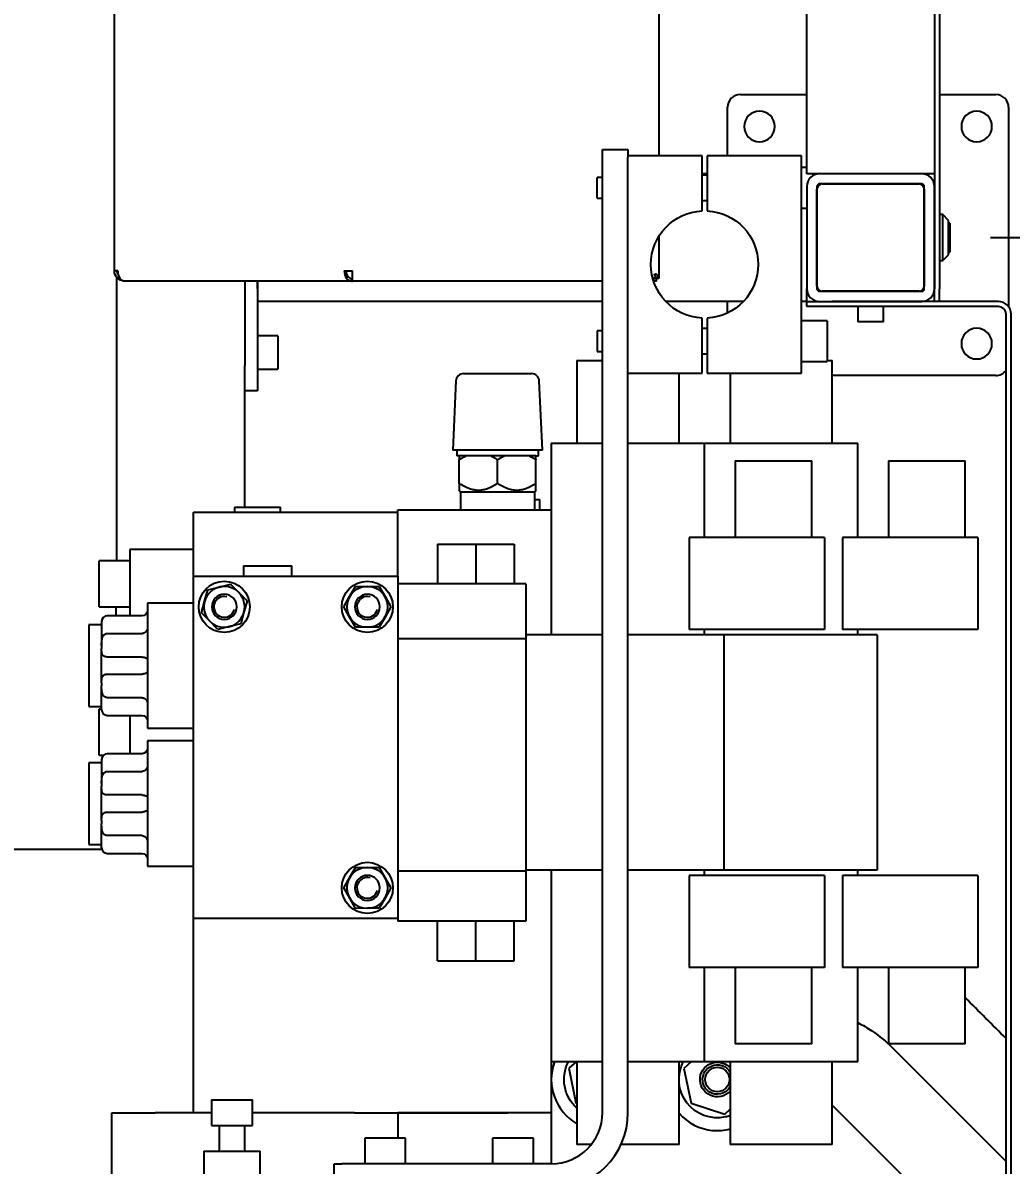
# Model space of a CAD drawing. Header units: millimetres. Extents: x 10462777 to 22643323, y 453826 to 1389191.
# Drawn here: x 11269532.4 to 11269907, y 585065.2 to 585498.1 of the extents above; entities that cross this region are included whole.
import ezdxf

# ---------------------------------------------------------------- set-up
doc = ezdxf.new("R2010")
doc.units = ezdxf.units.MM
doc.header["$LTSCALE"] = 200
doc.header["$MEASUREMENT"] = 0
doc.header["$PDMODE"] = 35
doc.header["$PDSIZE"] = -5
for name, pattern in [('CENTER', [2, 1.25, -0.25, 0.25, -0.25]), ('HIDDEN_KS1', [0.26, 0.18, -0.08]), ('PHANTOM', [2.5, 1.25, -0.25, 0.25, -0.25, 0.25, -0.25])]:
    doc.linetypes.add(name, pattern=pattern)
doc.layers.get('DEFPOINTS').update_dxf_attribs({"linetype": 'CONTINUOUS'})
for name, color, linetype in [('1', 1, 'CENTER'), ('11', 6, 'PHANTOM'), ('3', 3, 'HIDDEN_KS1')]:
    doc.layers.add(name, color=color, linetype=linetype)
doc.layers.add('LAYOUT', color=8, linetype='CONTINUOUS', lineweight=25)
doc.styles.add('iso-1', font='isocp.shx')
doc.styles.get("Standard").update_dxf_attribs({"font": 'SYMBOL'})
doc.dimstyles.get("Standard").update_dxf_attribs({"dimtxt": 1, "dimasz": 0.18, "dimexe": 0.18, "dimexo": 0.0625, "dimgap": 0.5, "dimtad": 1, "dimzin": 0, "dimdsep": 46, "dimtxsty": 'Standard', "dimcen": 0.09, "dimadec": 0, "dimazin": 0, "dimtfac": 1, "dimtofl": 0, "dimtmove": 2, "dimatfit": 3, "dimfxl": 1, "dimtolj": 1, "dimtzin": 0, "dimarcsym": 0})

# ---------------------------------------------------------------- blocks, each defined once
blk = doc.blocks.new('*D405')
at = {"layer": '1', "color": 152, "linetype": 'Continuous', "lineweight": -2, "transparency": 16777216}
for p, q in [((11269908.68, 585668.52), (11270507.68, 585668.52)), ((11269908.68, 585416.73), (11270507.68, 585416.73))]:
    blk.add_line(p, q, dxfattribs=at)
at = {"layer": '1', "color": 27, "linetype": 'Continuous', "lineweight": -2, "transparency": 16777216}
blk.add_line((11270476.93, 585637.77), (11270476.93, 585447.48), dxfattribs=at)
at = {"layer": '1', "color": 27, "linetype": 'Continuous', "transparency": 16777216}
for points in [[(11270471.81, 585637.77), (11270482.06, 585637.77), (11270476.93, 585668.52)], [(11270471.81, 585447.48), (11270482.06, 585447.48), (11270476.93, 585416.73)]]:
    blk.add_solid(points, dxfattribs=at)
at = {"layer": 'DEFPOINTS', "color": 0, "linetype": 'Continuous', "transparency": 16777216}
for p in [(11269893.3, 585668.52), (11269893.3, 585416.73), (11270476.93, 585416.73)]:
    blk.add_point(p, dxfattribs=at)
at = {"layer": '1', "color": 23, "linetype": 'Continuous', "lineweight": -3, "transparency": 16777216, "insert": (11270443.04, 585542.62), "char_height": 33.894, "attachment_point": 5, "rotation": 90, "style": 'iso-1'}
blk.add_mtext('\\A1;\\C23;260', dxfattribs=at)
blk = doc.blocks.new('*D409')
at = {"layer": '1', "color": 152, "linetype": 'Continuous', "lineweight": -2, "transparency": 16777216}
for p, q in [((11269466.36, 585719.6), (11269466.36, 585956.41)), ((11269490.57, 585081.9), (11269490.57, 585956.41))]:
    blk.add_line(p, q, dxfattribs=at)
at = {"layer": '1', "color": 27, "linetype": 'Continuous', "lineweight": -2, "transparency": 16777216}
for p, q in [((11269435.61, 585925.66), (11269331.42, 585925.66)), ((11269490.57, 585925.66), (11269466.36, 585925.66)), ((11269521.32, 585925.66), (11269552.06, 585925.66))]:
    blk.add_line(p, q, dxfattribs=at)
at = {"layer": '1', "color": 27, "linetype": 'Continuous', "transparency": 16777216}
for points in [[(11269435.61, 585930.79), (11269435.61, 585920.54), (11269466.36, 585925.66)], [(11269521.32, 585930.79), (11269521.32, 585920.54), (11269490.57, 585925.66)]]:
    blk.add_solid(points, dxfattribs=at)
at = {"layer": 'DEFPOINTS', "color": 0, "linetype": 'Continuous', "transparency": 16777216}
for p in [(11269490.57, 585925.66), (11269466.36, 585704.23), (11269490.57, 585066.53)]:
    blk.add_point(p, dxfattribs=at)
at = {"layer": '1', "color": 23, "linetype": 'Continuous', "lineweight": -3, "transparency": 16777216, "insert": (11269368.14, 585959.56), "char_height": 33.894, "attachment_point": 5, "style": 'iso-1'}
blk.add_mtext('\\A1;\\C23;25', dxfattribs=at)
blk = doc.blocks.new('*D410')
at = {"layer": '1', "color": 152, "linetype": 'Continuous', "lineweight": -2, "transparency": 16777216}
for p, q in [((11269490.57, 585081.9), (11269490.57, 586115.66)), ((11269853.72, 585719.6), (11269853.72, 586115.66))]:
    blk.add_line(p, q, dxfattribs=at)
at = {"layer": '1', "color": 27, "linetype": 'Continuous', "lineweight": -2, "transparency": 16777216}
blk.add_line((11269822.97, 586084.92), (11269521.32, 586084.92), dxfattribs=at)
at = {"layer": '1', "color": 27, "linetype": 'Continuous', "transparency": 16777216}
for points in [[(11269521.32, 586090.04), (11269521.32, 586079.79), (11269490.57, 586084.92)], [(11269822.97, 586090.04), (11269822.97, 586079.79), (11269853.72, 586084.92)]]:
    blk.add_solid(points, dxfattribs=at)
at = {"layer": 'DEFPOINTS', "color": 0, "linetype": 'Continuous', "transparency": 16777216}
for p in [(11269490.57, 586084.92), (11269853.72, 585704.23), (11269490.57, 585066.53)]:
    blk.add_point(p, dxfattribs=at)
at = {"layer": '1', "color": 23, "linetype": 'Continuous', "lineweight": -3, "transparency": 16777216, "insert": (11269672.14, 586118.81), "char_height": 33.894, "attachment_point": 5, "style": 'iso-1'}
blk.add_mtext('\\A1;\\C23;375', dxfattribs=at)
blk = doc.blocks.new('r710ic')
at = {"layer": 'LAYOUT', "color": 3}
blk.add_circle((272041.37, 104232.63), 2050.12, dxfattribs=at)

msp = doc.modelspace()

# ---------------------------------------------------------------- linework, layer by layer
at = {"layer": '1', "color": 252, "linetype": 'Continuous'}
for p, q in [((11269752.03692, 585450.13729), (11269761.72093, 585450.13729)), ((11269752.03692, 585447.23209), (11269752.03692, 585450.13729)), ((11269752.03692, 585085.05021), (11269752.03692, 585447.23209)), ((11269761.72093, 585450.13729), (11269761.72093, 585447.23209)), ((11269761.72093, 585085.05021), (11269761.72093, 585447.23209)), ((11269674.56486, 585288.41376), (11269674.56486, 585313.59279)), ((11269674.56486, 585313.59279), (11269732.66891, 585313.59279)), ((11269597.0928, 585288.41263), (11269597.0928, 585312.62439)), ((11269597.0928, 585312.62439), (11269674.56395, 585312.62439)), ((11269597.0928, 585288.41437), (11269674.56486, 585288.41437)), ((11269597.0928, 585158.64867), (11269597.0928, 585288.41437)), ((11269606.25405, 585288.41437), (11269606.25405, 585288.53542)), ((11269606.48808, 585288.41437), (11269606.48808, 585288.53542)), ((11269674.56486, 585288.41437), (11269674.56486, 585158.64867)), ((11269597.0928, 585281.03616), (11269596.97175, 585281.03616)), ((11269597.0928, 585280.80213), (11269596.97175, 585280.80213)), ((11269562.33592, 585184.79549), (11269446.5863, 585184.79549)), ((11269597.0928, 585085.05021), (11269597.0928, 585158.64912)), ((11269674.56486, 585158.64867), (11269597.0928, 585158.64867)), ((11269732.66891, 585157.68193), (11269732.66891, 585085.05021)), ((11269566.10398, 585051.15619), (11269566.10398, 585085.05021)), ((11269566.10398, 585085.05021), (11269582.56679, 585085.05021)), ((11269603.87246, 585085.05021), (11269582.56679, 585085.05021)), ((11269658.10205, 585085.05021), (11269619.36663, 585085.05021)), ((11269658.10205, 585085.05021), (11269674.56486, 585085.05021)), ((11269732.66891, 585085.05021), (11269674.56395, 585085.05021)), ((11269674.56486, 585085.05021), (11269674.56486, 585075.3656)), ((11269674.56486, 585085.05021), (11269691.02768, 585085.05021)), ((11269691.02768, 585085.05021), (11269716.20609, 585085.05021)), ((11269732.66891, 585085.05021), (11269732.66891, 585065.6822)), ((11269600.96641, 585070.5242), (11269600.96641, 585051.15619)), ((11269600.96641, 585070.5242), (11269609.91184, 585070.5242)), ((11269609.91184, 585070.5242), (11269622.27122, 585070.5242)), ((11269622.27122, 585051.15619), (11269622.27122, 585070.5242)), ((11269650.35484, 585055.99819), (11269650.35484, 585065.6822)), ((11269650.35484, 585065.6822), (11269653.26005, 585065.6822)), ((11269732.66891, 585065.6822), (11269653.26005, 585065.6822))]:
    msp.add_line(p, q, dxfattribs=at)
at = {"layer": '1', "color": 152, "linetype": 'Continuous'}
msp.add_line((11269899.13215, 585416.73134), (11270507.68053, 585416.73134), dxfattribs=at)
at = {"layer": '1', "color": 163, "linetype": 'Continuous'}
for p, q in [((11269699.43504, 585365.20855), (11269725.22994, 585365.20855)), ((11269696.53261, 585362.43007), (11269695.38548, 585336.15653)), ((11269729.2795, 585336.15653), (11269728.13238, 585362.43007)), ((11269729.2795, 585336.15653), (11269695.38548, 585336.15653)), ((11269696.83808, 585336.15653), (11269696.83808, 585334.02604)), ((11269727.8269, 585334.02604), (11269727.8269, 585336.15653)), ((11269697.80648, 585334.02604), (11269696.83808, 585334.02604)), ((11269700.40003, 585334.02604), (11269697.80648, 585334.02604)), ((11269697.80648, 585323.52552), (11269697.80648, 585332.54944)), ((11269709.73895, 585334.02604), (11269700.40003, 585334.02604)), ((11269714.92604, 585334.02604), (11269709.73895, 585334.02604)), ((11269712.33249, 585323.52552), (11269712.33249, 585332.54944)), ((11269724.26496, 585334.02604), (11269714.92604, 585334.02604)), ((11269726.8585, 585334.02604), (11269724.26496, 585334.02604)), ((11269726.8585, 585334.02604), (11269727.8269, 585334.02604)), ((11269726.8585, 585323.52552), (11269726.8585, 585332.54944)), ((11269697.66673, 585321.09208), (11269698.29068, 585320.37159)), ((11269698.29068, 585320.37159), (11269698.29068, 585313.59279)), ((11269698.29068, 585320.37159), (11269726.3743, 585320.37159)), ((11269726.3743, 585320.37159), (11269726.99826, 585321.09208)), ((11269726.3743, 585313.59279), (11269726.3743, 585320.37159))]:
    msp.add_line(p, q, dxfattribs=at)
at = {"layer": '1', "color": 80, "linetype": 'Continuous'}
msp.add_line((11269886.78227, 585040.36614), (11269839.19343, 585087.95498), dxfattribs=at)
at = {"layer": '1', "color": 252, "linetype": 'Continuous', "extrusion": (0, 0, -1)}
for centre in [(-11269608.71361, 585276.79356), (-11269662.94405, 585276.79356), (-11269662.94405, 585170.26948)]:
    msp.add_circle(centre, 4.74516, dxfattribs=at)
at = {"layer": '1', "color": 163, "linetype": 'Continuous'}
for centre, start, end in [((11269699.43504, 585362.30335), 90, 177.5), ((11269725.22994, 585362.30335), 2.5, 90)]:
    msp.add_arc(centre, 2.9052, start, end, dxfattribs=at)
at = {"layer": '1', "color": 252, "linetype": 'Continuous'}
for centre, radius, start, end in [((11269608.71361, 585276.79356), 3.95108, 75, 345), ((11269662.94405, 585276.79356), 3.95108, 75, 345), ((11269662.94405, 585170.26948), 3.95108, 75, 345), ((11269732.66891, 585085.05021), 19.36801, 270, 0), ((11269732.66891, 585085.05021), 29.05202, 270, 0)]:
    msp.add_arc(centre, radius, start, end, dxfattribs=at)
at = {"layer": '1', "color": 163, "linetype": 'Continuous'}
for points, weights in [([(11269697.80648, 585334.02604), (11269697.80648, 585333.44821), (11269697.80648, 585332.54944)], [1, 1.02055406938, 1.03255910309]), ([(11269697.80648, 585332.54944), (11269699.15465, 585333.44821), (11269700.40003, 585334.02604)], [1.03255910309, 1.02055406938, 1]), ([(11269709.73895, 585334.02604), (11269710.98433, 585333.44821), (11269712.33249, 585332.54944)], [1, 1.02055406938, 1.03255910309]), ([(11269712.33249, 585332.54944), (11269713.68066, 585333.44821), (11269714.92604, 585334.02604)], [1.03255910309, 1.02055406938, 1]), ([(11269724.26496, 585334.02604), (11269725.51034, 585333.44821), (11269726.8585, 585332.54944)], [1, 1.02055406938, 1.03255910309]), ([(11269726.8585, 585332.54944), (11269726.8585, 585333.44821), (11269726.8585, 585334.02604)], [1.03255910309, 1.02055406938, 1]), ([(11269697.80648, 585323.52552), (11269697.80648, 585320.92011), (11269697.80648, 585320.93075)], [1.29054153777, 1.39080415579, 1.39036334353]), ([(11269712.33249, 585323.52552), (11269705.06949, 585318.68352), (11269697.80648, 585323.52552)], [1.29054153777, 1.49018900846, 1.29054153777]), ([(11269726.8585, 585323.52552), (11269719.5955, 585318.68352), (11269712.33249, 585323.52552)], [1.29054153777, 1.49018900846, 1.29054153777]), ([(11269726.8585, 585320.93075), (11269726.8585, 585320.94171), (11269726.8585, 585323.52552)], [1.39036318906, 1.38990916144, 1.29054153777])]:
    msp.add_rational_spline(points, weights, degree=2, dxfattribs=at)
at = {"layer": '1', "color": 252, "linetype": 'Continuous'}
msp.add_open_spline([(11269905.04634, 585113.16716), (11269899.88106, 585118.33244), (11269894.71579, 585123.49771), (11269889.55052, 585128.66299)], degree=3, dxfattribs=at)
for points, knots in [([(11269848.99514, 585119.13012), (11269850.80278, 585118.20594), (11269855.42537, 585115.48651), (11269859.54264, 585112.09847), (11269861.929, 585109.72064)], [0, 0, 0, 0, 0.378722364, 1, 1, 1, 1]), ([(11269861.929, 585109.72064), (11269871.16876, 585100.48088), (11269885.54058, 585086.10906), (11269899.9124, 585071.73723), (11269905.04446, 585066.60517)], [0, 0, 0, 0, 0.642908035, 1, 1, 1, 1])]:
    msp.add_open_spline(points, degree=3, knots=knots, dxfattribs=at)
at = {"layer": '11', "color": 60, "linetype": 'Continuous'}
for p, q in [((11269789.80455, 585447.71629), (11269761.72093, 585447.71629)), ((11269789.80455, 585426.87261), (11269789.80455, 585447.71629)), ((11269827.57218, 585447.71629), (11269791.74135, 585447.71629)), ((11269791.74135, 585447.71629), (11269791.74135, 585426.87261)), ((11269827.57218, 585365.40223), (11269827.57218, 585447.71629)), ((11269829.50898, 585443.35849), (11269827.57218, 585443.35849)), ((11269752.03698, 585439.56221), (11269750.10012, 585439.56221)), ((11269750.10012, 585435.61128), (11269750.10012, 585439.56221)), ((11269791.74135, 585440.45329), (11269789.80455, 585440.45329)), ((11269750.10012, 585431.66036), (11269750.10012, 585435.61128)), ((11269750.10012, 585431.66036), (11269752.03698, 585431.66036)), ((11269789.80455, 585430.76928), (11269791.74135, 585430.76928)), ((11269827.57218, 585427.86408), (11269829.50898, 585427.86408)), ((11269789.80455, 585365.40223), (11269789.80455, 585386.24592)), ((11269791.74135, 585382.34924), (11269789.80455, 585382.34924)), ((11269791.74135, 585386.24592), (11269791.74135, 585365.40223)), ((11269837.25619, 585385.25444), (11269827.57218, 585385.25444)), ((11269837.25619, 585385.25444), (11269837.25619, 585369.76003)), ((11269752.03698, 585381.45817), (11269750.10012, 585381.45817)), ((11269750.10012, 585381.45817), (11269750.10012, 585377.50724)), ((11269750.10012, 585377.50724), (11269750.10012, 585373.55631)), ((11269750.10012, 585373.55631), (11269752.03698, 585373.55631)), ((11269789.80455, 585372.66523), (11269791.74135, 585372.66523)), ((11269827.57218, 585369.76003), (11269837.25619, 585369.76003)), ((11269761.72093, 585365.40223), (11269789.80455, 585365.40223)), ((11269791.74135, 585365.40223), (11269827.57218, 585365.40223)), ((11269726.37401, 585317.46639), (11269728.28532, 585317.46639)), ((11269728.28532, 585313.59279), (11269728.28532, 585317.46639)), ((11269612.58721, 585314.56119), (11269612.58721, 585312.62433)), ((11269612.58721, 585314.56119), (11269630.01843, 585314.56119)), ((11269630.01843, 585312.62433), (11269630.01843, 585314.56119)), ((11269689.57507, 585300.51938), (11269689.57507, 585285.50917)), ((11269689.57507, 585300.51938), (11269704.10109, 585300.51938)), ((11269704.10109, 585300.51938), (11269704.10109, 585285.50917)), ((11269704.10109, 585300.51938), (11269718.6271, 585300.51938)), ((11269718.6271, 585300.51938), (11269718.6271, 585285.50917)), ((11269572.88278, 585294.22477), (11269561.26198, 585294.22477)), ((11269561.26198, 585276.79356), (11269561.26198, 585294.22477)), ((11269615.97662, 585292.28797), (11269615.97662, 585288.41437)), ((11269615.97662, 585292.28797), (11269634.37623, 585292.28797)), ((11269634.37623, 585288.41437), (11269634.37623, 585292.28797)), ((11269601.25116, 585278.87466), (11269602.45268, 585283.18311)), ((11269602.45268, 585283.18311), (11269606.78467, 585284.29679)), ((11269606.78467, 585284.29679), (11269611.11666, 585285.41046)), ((11269611.11666, 585285.41046), (11269614.24712, 585282.21569)), ((11269656.23478, 585280.66716), (11269658.4712, 585284.54077)), ((11269658.4712, 585284.54077), (11269662.94405, 585284.54077)), ((11269662.94405, 585284.54077), (11269667.4169, 585284.54077)), ((11269667.4169, 585284.54077), (11269669.65333, 585280.66716)), ((11269722.9849, 585285.50917), (11269674.56486, 585285.50917)), ((11269722.9849, 585285.50917), (11269722.9849, 585266.23806)), ((11269597.0928, 585278.24616), (11269579.66159, 585278.24616)), ((11269579.66159, 585278.24616), (11269579.66159, 585277.88571)), ((11269600.04963, 585274.56621), (11269601.25116, 585278.87466)), ((11269614.24712, 585282.21569), (11269617.37759, 585279.02091)), ((11269617.37759, 585279.02091), (11269616.17607, 585274.71246)), ((11269653.99835, 585276.79356), (11269656.23478, 585280.66716)), ((11269669.65333, 585280.66716), (11269671.88976, 585276.79356)), ((11269561.26198, 585276.79356), (11269572.88278, 585276.79356)), ((11269567.65342, 585276.79359), (11269567.65342, 585273.40431)), ((11269579.66159, 585277.88571), (11269579.66159, 585273.75332)), ((11269603.1801, 585271.37144), (11269600.04963, 585274.56621)), ((11269616.17607, 585274.71246), (11269614.97454, 585270.40401)), ((11269656.23478, 585272.91996), (11269653.99835, 585276.79356)), ((11269671.88976, 585276.79356), (11269669.65333, 585272.91996)), ((11269562.23038, 585270.01476), (11269557.38837, 585270.01476)), ((11269557.38837, 585270.01476), (11269557.38837, 585267.9389)), ((11269562.23038, 585271.27368), (11269562.23038, 585262.19079)), ((11269562.60774, 585272.48418), (11269562.42406, 585272.48418)), ((11269562.42406, 585272.48418), (11269562.42406, 585272.16133)), ((11269577.53111, 585273.40416), (11269564.36086, 585273.40416)), ((11269579.66159, 585273.75332), (11269579.66159, 585268.50803)), ((11269606.31057, 585268.17666), (11269603.1801, 585271.37144)), ((11269614.97454, 585270.40401), (11269610.64255, 585269.29034)), ((11269658.4712, 585269.04636), (11269656.23478, 585272.91996)), ((11269669.65333, 585272.91996), (11269667.4169, 585269.04636)), ((11269557.38837, 585267.9389), (11269557.38837, 585239.02593)), ((11269564.36086, 585266.68067), (11269577.53111, 585266.68067)), ((11269579.66159, 585268.50803), (11269579.66159, 585240.53265)), ((11269610.64255, 585269.29034), (11269606.31057, 585268.17666)), ((11269662.94405, 585269.04636), (11269658.4712, 585269.04636)), ((11269667.4169, 585269.04636), (11269662.94405, 585269.04636)), ((11269562.23038, 585262.19079), (11269562.23038, 585261.00152)), ((11269562.23038, 585248.03916), (11269562.23038, 585261.00152)), ((11269722.9849, 585264.68855), (11269674.56486, 585264.68855)), ((11269577.53111, 585257.77354), (11269564.36086, 585257.77354)), ((11269562.23038, 585248.03916), (11269562.23038, 585246.84989)), ((11269564.36086, 585251.26715), (11269577.53111, 585251.26715)), ((11269562.23038, 585237.76701), (11269562.23038, 585246.84989)), ((11269577.53111, 585242.36002), (11269564.36086, 585242.36002)), ((11269579.66159, 585240.53265), (11269579.66159, 585235.28737)), ((11269557.38837, 585239.02593), (11269562.23038, 585239.02593)), ((11269562.2305, 585238.05753), (11269561.26198, 585238.05753)), ((11269561.26198, 585220.62632), (11269561.26198, 585238.05753)), ((11269564.36086, 585235.63653), (11269577.53111, 585235.63653)), ((11269579.66159, 585235.28737), (11269579.66159, 585231.15497)), ((11269579.66159, 585231.15497), (11269579.66159, 585230.79453)), ((11269579.66159, 585230.79453), (11269597.0928, 585230.79453)), ((11269597.0928, 585225.95252), (11269579.66159, 585225.95252)), ((11269579.66159, 585225.95252), (11269579.66159, 585225.59207)), ((11269579.66159, 585225.59207), (11269579.66159, 585221.45968)), ((11269562.23038, 585217.72112), (11269557.38837, 585217.72112)), ((11269557.38837, 585217.72112), (11269557.38837, 585215.64526)), ((11269561.26198, 585220.62632), (11269563.00873, 585220.62632)), ((11269562.23038, 585218.98004), (11269562.23038, 585209.89715)), ((11269577.53111, 585221.11052), (11269564.36086, 585221.11052)), ((11269579.66159, 585221.45968), (11269579.66159, 585216.21439)), ((11269557.38837, 585215.64526), (11269557.38837, 585186.73229)), ((11269564.36086, 585214.38703), (11269577.53111, 585214.38703)), ((11269579.66159, 585216.21439), (11269579.66159, 585188.23901)), ((11269562.23038, 585209.89715), (11269562.23038, 585208.70788)), ((11269562.23038, 585195.74552), (11269562.23038, 585208.70788)), ((11269577.53111, 585205.4799), (11269564.36086, 585205.4799)), ((11269564.36086, 585198.97351), (11269577.53111, 585198.97351)), ((11269562.23038, 585195.74552), (11269562.23038, 585194.55625)), ((11269562.23038, 585185.47337), (11269562.23038, 585194.55625)), ((11269577.53111, 585190.06638), (11269564.36086, 585190.06638)), ((11269579.66159, 585188.23901), (11269579.66159, 585182.99373)), ((11269557.38837, 585186.73229), (11269562.23038, 585186.73229)), ((11269564.36086, 585183.34289), (11269577.53111, 585183.34289)), ((11269579.66159, 585182.99373), (11269579.66159, 585178.86133)), ((11269579.66159, 585178.86133), (11269579.66159, 585178.50089)), ((11269579.66159, 585178.50089), (11269597.0928, 585178.50089)), ((11269656.21894, 585174.11552), (11269658.43945, 585177.99827)), ((11269658.43945, 585177.99827), (11269662.91227, 585178.01662)), ((11269662.91227, 585178.01662), (11269667.38508, 585178.03497)), ((11269667.38508, 585178.03497), (11269669.63738, 585174.17058)), ((11269722.9849, 585176.56408), (11269674.56486, 585176.56408)), ((11269722.9849, 585176.95238), (11269722.9849, 585176.56408)), ((11269722.9849, 585176.56408), (11269722.9849, 585157.68027)), ((11269732.66891, 585176.95238), (11269732.66891, 585176.56408)), ((11269732.66891, 585176.56408), (11269732.66891, 585157.68027)), ((11269653.99843, 585170.23278), (11269656.21894, 585174.11552)), ((11269656.25073, 585166.36838), (11269653.99843, 585170.23278)), ((11269669.63738, 585174.17058), (11269671.88968, 585170.30618)), ((11269671.88968, 585170.30618), (11269669.66917, 585166.42344)), ((11269658.50303, 585162.50399), (11269656.25073, 585166.36838)), ((11269669.66917, 585166.42344), (11269667.44865, 585162.54069)), ((11269662.97584, 585162.52234), (11269658.50303, 585162.50399)), ((11269667.44865, 585162.54069), (11269662.97584, 585162.52234)), ((11269674.56486, 585158.64895), (11269674.56486, 585157.68027)), ((11269722.9849, 585157.68027), (11269674.56486, 585157.68027)), ((11269689.57507, 585142.67006), (11269689.57507, 585157.68027)), ((11269704.10109, 585142.67006), (11269704.10109, 585157.68027)), ((11269718.6271, 585142.67006), (11269718.6271, 585157.68027)), ((11269689.57507, 585142.67006), (11269704.10109, 585142.67006)), ((11269704.10109, 585142.67006), (11269718.6271, 585142.67006)), ((11269742.04052, 585104.32144), (11269739.32227, 585101.92839)), ((11269739.32227, 585101.92839), (11269741.96524, 585088.7727)), ((11269785.66452, 585104.32144), (11269782.85746, 585101.79922)), ((11269782.85746, 585101.79922), (11269785.63372, 585088.671)), ((11269603.87161, 585089.89222), (11269603.87161, 585080.20821)), ((11269603.87161, 585089.89222), (11269619.36602, 585089.89222)), ((11269619.36602, 585080.20821), (11269619.36602, 585089.89222)), ((11269741.96524, 585088.7727), (11269742.35304, 585088.64188)), ((11269785.63372, 585088.671), (11269798.39122, 585084.51121)), ((11269798.39122, 585084.51121), (11269800.45702, 585086.36739)), ((11269603.87161, 585080.20821), (11269619.36602, 585080.20821)), ((11269606.77681, 585080.20821), (11269606.77681, 585070.52435)), ((11269616.46082, 585070.52435), (11269616.46082, 585080.20821)), ((11269661.97565, 585075.36621), (11269661.97565, 585065.6822)), ((11269662.5627, 585075.36621), (11269661.97565, 585075.36621)), ((11269677.47006, 585075.36621), (11269662.5627, 585075.36621)), ((11269677.47006, 585065.6822), (11269677.47006, 585075.36621)), ((11269710.39569, 585075.36621), (11269710.39569, 585065.6822)), ((11269710.98274, 585075.36621), (11269710.39569, 585075.36621)), ((11269725.8901, 585075.36621), (11269710.98274, 585075.36621)), ((11269725.8901, 585065.6822), (11269725.8901, 585075.36621))]:
    msp.add_line(p, q, dxfattribs=at)
at = {"layer": '11', "color": 252, "linetype": 'Continuous'}
for p, q in [((11269742.35291, 585370.14739), (11269742.35291, 585338.86805)), ((11269742.35291, 585370.14739), (11269752.03747, 585370.14739)), ((11269837.25546, 585370.14739), (11269839.19299, 585370.14739)), ((11269839.19299, 585338.86805), (11269839.19299, 585370.14739)), ((11269781.08894, 585338.86805), (11269781.08894, 585365.40222)), ((11269800.45696, 585365.40222), (11269800.45696, 585338.86805)), ((11269732.66891, 585338.86805), (11269732.66891, 585266.23799)), ((11269732.66891, 585338.86805), (11269752.0384, 585338.86805)), ((11269761.72093, 585338.86805), (11269790.77295, 585338.86805)), ((11269790.77295, 585303.03722), (11269790.77295, 585338.86805)), ((11269790.77295, 585338.86805), (11269848.877, 585338.86805)), ((11269848.877, 585303.03722), (11269848.877, 585338.86805)), ((11269802.39376, 585332.08924), (11269802.39376, 585303.03722)), ((11269802.39376, 585332.08924), (11269831.44578, 585332.08924)), ((11269831.44578, 585303.03722), (11269831.44578, 585332.08924)), ((11269860.49781, 585332.08924), (11269860.49781, 585303.03722)), ((11269860.49781, 585332.08924), (11269889.54983, 585332.08924)), ((11269889.54983, 585303.03722), (11269889.54983, 585332.08924)), ((11269836.28779, 585303.03722), (11269784.96255, 585303.03722)), ((11269784.96255, 585303.03722), (11269784.96255, 585268.17479)), ((11269836.28779, 585303.03722), (11269836.28779, 585268.17479)), ((11269894.39183, 585303.03722), (11269843.06659, 585303.03722)), ((11269843.06659, 585303.03722), (11269843.06659, 585268.17479)), ((11269894.39183, 585303.03722), (11269894.39183, 585268.17479)), ((11269572.88278, 585298.58258), (11269572.88278, 585273.40348)), ((11269597.09265, 585298.58258), (11269572.88278, 585298.58258)), ((11269572.88278, 585294.22477), (11269562.23038, 585294.22477)), ((11269562.23038, 585276.79356), (11269572.88278, 585276.79356)), ((11269722.9849, 585266.23799), (11269722.9849, 585176.95144)), ((11269752.03787, 585266.23799), (11269722.9849, 585266.23799)), ((11269798.03596, 585266.23799), (11269761.72063, 585266.23799)), ((11269836.28779, 585268.17479), (11269784.96255, 585268.17479)), ((11269790.77295, 585266.23799), (11269790.77295, 585268.17479)), ((11269798.03596, 585266.23799), (11269798.03596, 585176.95144)), ((11269856.14, 585266.23799), (11269798.03641, 585266.23799)), ((11269894.39183, 585268.17479), (11269843.06659, 585268.17479)), ((11269848.877, 585266.23799), (11269848.877, 585268.17479)), ((11269856.14, 585266.23799), (11269856.14, 585176.95144)), ((11269572.88278, 585235.63676), (11269572.88278, 585221.1109)), ((11269562.23038, 585220.62632), (11269563.00867, 585220.62632)), ((11269752.03787, 585176.95144), (11269722.9849, 585176.95144)), ((11269732.66891, 585176.95144), (11269732.66891, 585104.32139)), ((11269798.03596, 585176.95144), (11269761.72063, 585176.95144)), ((11269836.28779, 585175.01464), (11269784.96255, 585175.01464)), ((11269784.96255, 585175.01464), (11269784.96255, 585140.15222)), ((11269790.77295, 585175.01464), (11269790.77295, 585176.95144)), ((11269856.14, 585176.95144), (11269798.03641, 585176.95144)), ((11269836.28779, 585175.01464), (11269836.28779, 585140.15222)), ((11269894.39183, 585175.01464), (11269843.06659, 585175.01464)), ((11269843.06659, 585175.01464), (11269843.06659, 585140.15222)), ((11269848.877, 585175.01464), (11269848.877, 585176.95144)), ((11269894.39183, 585175.01464), (11269894.39183, 585140.15222)), ((11269836.28779, 585140.15222), (11269784.96255, 585140.15222)), ((11269790.77295, 585104.32139), (11269790.77295, 585140.15222)), ((11269802.39376, 585140.15222), (11269802.39376, 585111.10019)), ((11269831.44578, 585111.10019), (11269831.44578, 585140.15222)), ((11269894.39183, 585140.15222), (11269843.06659, 585140.15222)), ((11269848.877, 585104.32139), (11269848.877, 585140.15222)), ((11269860.49781, 585140.15222), (11269860.49781, 585111.10019)), ((11269889.54983, 585111.10019), (11269889.54983, 585140.15222)), ((11269831.44578, 585111.10019), (11269802.39376, 585111.10019)), ((11269889.54983, 585111.10019), (11269860.49781, 585111.10019)), ((11269752.03571, 585104.32139), (11269732.66891, 585104.32139)), ((11269742.35291, 585104.32139), (11269742.35291, 585073.04204)), ((11269790.77295, 585104.32139), (11269761.72093, 585104.32139)), ((11269781.08894, 585073.04204), (11269781.08894, 585104.32139)), ((11269848.877, 585104.32139), (11269790.77295, 585104.32139)), ((11269800.45696, 585104.32139), (11269800.45696, 585073.04204)), ((11269839.19299, 585073.04204), (11269839.19299, 585104.32139)), ((11269747.86396, 585073.04204), (11269742.35291, 585073.04204)), ((11269781.08894, 585073.04204), (11269759.1219, 585073.04204)), ((11269839.19299, 585073.04204), (11269800.45696, 585073.04204))]:
    msp.add_line(p, q, dxfattribs=at)
at = {"layer": '11', "color": 60, "linetype": 'Continuous'}
for centre, radius in [((11269608.71361, 585276.79356), 9.68401), ((11269662.94405, 585276.79356), 9.68401), ((11269662.94405, 585170.26948), 9.68401), ((11269795.61496, 585097.63942), 4.6223)]:
    msp.add_circle(centre, radius, dxfattribs=at)
at = {"layer": '11', "color": 60, "linetype": 'Continuous', "extrusion": (0, 0, -1)}
for centre in [(-11269608.71361, 585276.79356), (-11269662.94405, 585276.79356), (-11269662.94405, 585170.26948)]:
    msp.add_circle(centre, 7.74721, dxfattribs=at)
for centre, radius, start, end in [((-11269790.77295, 585406.55926), 20.33642, 272.7294027, 87.2705973), ((-11269790.77295, 585406.55926), 20.33642, 92.7294027, 267.2705973), ((-11269577.53111, 585275.53464), 2.13048, 180, 270), ((-11269577.53111, 585233.50605), 2.13048, 90, 180), ((-11269577.53111, 585223.241), 2.13048, 180, 270), ((-11269577.53111, 585181.21241), 2.13048, 90, 180), ((-11269752.03692, 585097.63942), 14.52601, 311.8024261, 27.3855669), ((-11269795.61496, 585097.63942), 14.52601, 258.0594096, 27.3837762), ((-11269795.61496, 585097.63942), 6.5591, 222.4137564, 78.0594096), ((-11269795.61496, 585097.63942), 5.5907, 258.0594096, 150.0031184), ((-11269795.61496, 585097.63942), 6.5591, 78.0594096, 137.5775257), ((-11269795.61496, 585097.63942), 5.5907, 209.9881124, 258.0594096), ((-11269795.61496, 585097.63942), 14.52601, 250.5219207, 258.0594096)]:
    msp.add_arc(centre, radius, start, end, dxfattribs=at)
at = {"layer": '11', "color": 60, "linetype": 'Continuous'}
for centre, radius, start, end in [((11269564.36086, 585271.27368), 2.13048, 90, 180), ((11269564.36086, 585237.76701), 2.13048, 180, 270), ((11269564.36086, 585218.98004), 2.13048, 90, 180), ((11269564.36086, 585185.47337), 2.13048, 180, 270), ((11269752.03692, 585097.63942), 19.36801, 159.821281, 239.9944059), ((11269795.61496, 585097.63942), 19.36801, 221.4037874, 264.682527), ((11269795.61496, 585097.63942), 19.36801, 264.682527, 284.471286)]:
    msp.add_arc(centre, radius, start, end, dxfattribs=at)
for points, knots in [([(11269562.23038, 585262.19079), (11269562.23038, 585262.62878), (11269562.2304, 585263.07627), (11269562.26768, 585263.75809), (11269562.28664, 585263.98722), (11269562.34913, 585264.44865), (11269562.39253, 585264.67894), (11269562.51666, 585265.12913), (11269562.59885, 585265.35232), (11269562.81169, 585265.76528), (11269562.9423, 585265.95727), (11269563.18872, 585266.2118), (11269563.277, 585266.2885), (11269563.46689, 585266.42443), (11269563.56978, 585266.48421), (11269563.78391, 585266.58069), (11269563.89455, 585266.61748), (11269564.12319, 585266.66754), (11269564.24204, 585266.68067), (11269564.36086, 585266.68067)], [0, 0, 0, 0, 0.25, 0.25, 0.375, 0.375, 0.5, 0.5, 0.625, 0.625, 0.75, 0.75, 0.8125, 0.8125, 0.875, 0.875, 0.9375, 0.9375, 1, 1, 1, 1]), ([(11269579.66159, 585269.04095), (11269579.66159, 585268.90582), (11269579.6475, 585268.76762), (11269579.59421, 585268.49621), (11269579.55509, 585268.36164), (11269579.40114, 585267.96162), (11269579.25516, 585267.71072), (11269578.87797, 585267.25469), (11269578.65711, 585267.0602), (11269578.26148, 585266.84022), (11269578.12367, 585266.78233), (11269577.83449, 585266.70224), (11269577.68296, 585266.68067), (11269577.53111, 585266.68067)], [0, 0, 0, 0, 0.125, 0.125, 0.25, 0.25, 0.5, 0.5, 0.75, 0.75, 0.875, 0.875, 1, 1, 1, 1]), ([(11269564.36086, 585257.77354), (11269564.24216, 585257.77354), (11269564.12576, 585257.78012), (11269563.89733, 585257.80594), (11269563.78405, 585257.82556), (11269563.46319, 585257.90221), (11269563.2699, 585257.97813), (11269562.94435, 585258.16862), (11269562.80967, 585258.28452), (11269562.59667, 585258.54079), (11269562.51531, 585258.68377), (11269562.3293, 585259.14136), (11269562.28007, 585259.47994), (11269562.23014, 585260.21268), (11269562.23038, 585260.59803), (11269562.23038, 585261.00152)], [0, 0, 0, 0, 0.0625, 0.0625, 0.125, 0.125, 0.25, 0.25, 0.375, 0.375, 0.5, 0.5, 0.75, 0.75, 1, 1, 1, 1]), ([(11269577.53111, 585257.77354), (11269577.68299, 585257.77354), (11269577.83089, 585257.76266), (11269578.11957, 585257.72213), (11269578.26035, 585257.69217), (11269578.52136, 585257.62047), (11269578.64484, 585257.578), (11269578.87091, 585257.48693), (11269578.9735, 585257.43854), (11269579.16027, 585257.3388), (11269579.24494, 585257.28701), (11269579.39106, 585257.18551), (11269579.45311, 585257.13556), (11269579.55501, 585257.03853), (11269579.59482, 585256.99123), (11269579.64782, 585256.90381), (11269579.66159, 585256.86324), (11269579.66159, 585256.82602)], [0, 0, 0, 0, 0.125, 0.125, 0.25, 0.25, 0.375, 0.375, 0.5, 0.5, 0.625, 0.625, 0.75, 0.75, 0.875, 0.875, 1, 1, 1, 1]), ([(11269562.23038, 585248.03916), (11269562.23038, 585248.44735), (11269562.2304, 585248.83361), (11269562.26768, 585249.37816), (11269562.28664, 585249.55392), (11269562.34913, 585249.89345), (11269562.39253, 585250.05565), (11269562.51666, 585250.35946), (11269562.59885, 585250.5031), (11269562.81169, 585250.75801), (11269562.9423, 585250.87079), (11269563.18872, 585251.0151), (11269563.277, 585251.05763), (11269563.46689, 585251.1319), (11269563.56978, 585251.16393), (11269563.78391, 585251.21511), (11269563.89455, 585251.23433), (11269564.12319, 585251.26038), (11269564.24204, 585251.26715), (11269564.36086, 585251.26715)], [0, 0, 0, 0, 0.25, 0.25, 0.375, 0.375, 0.5, 0.5, 0.625, 0.625, 0.75, 0.75, 0.8125, 0.8125, 0.875, 0.875, 0.9375, 0.9375, 1, 1, 1, 1]), ([(11269579.66159, 585252.21467), (11269579.66159, 585252.17745), (11269579.64783, 585252.1369), (11269579.59487, 585252.04952), (11269579.55509, 585252.00224), (11269579.45317, 585251.90518), (11269579.3911, 585251.85521), (11269579.24496, 585251.75369), (11269579.16028, 585251.7019), (11269578.97379, 585251.6023), (11269578.87146, 585251.55402), (11269578.64632, 585251.46324), (11269578.52247, 585251.42057), (11269578.26176, 585251.34885), (11269578.12246, 585251.31904), (11269577.83156, 585251.27804), (11269577.68302, 585251.26715), (11269577.53111, 585251.26715)], [0, 0, 0, 0, 0.125, 0.125, 0.25, 0.25, 0.375, 0.375, 0.5, 0.5, 0.625, 0.625, 0.75, 0.75, 0.875, 0.875, 1, 1, 1, 1]), ([(11269564.36086, 585242.36002), (11269564.24216, 585242.36002), (11269564.12576, 585242.37278), (11269563.89733, 585242.4224), (11269563.78405, 585242.45996), (11269563.46319, 585242.60445), (11269563.2699, 585242.74516), (11269562.94435, 585243.08117), (11269562.80967, 585243.2785), (11269562.59667, 585243.69344), (11269562.51531, 585243.91545), (11269562.3293, 585244.5931), (11269562.28007, 585245.05413), (11269562.23014, 585245.97128), (11269562.23038, 585246.41695), (11269562.23038, 585246.84989)], [0, 0, 0, 0, 0.0625, 0.0625, 0.125, 0.125, 0.25, 0.25, 0.375, 0.375, 0.5, 0.5, 0.75, 0.75, 1, 1, 1, 1]), ([(11269577.53111, 585242.36002), (11269577.68305, 585242.36002), (11269577.83102, 585242.33907), (11269578.11981, 585242.25976), (11269578.26065, 585242.20073), (11269578.52174, 585242.05596), (11269578.64526, 585241.96871), (11269578.87136, 585241.77552), (11269578.97397, 585241.67004), (11269579.16075, 585241.444), (11269579.24542, 585241.3223), (11269579.39151, 585241.07214), (11269579.45353, 585240.94321), (11269579.55537, 585240.67804), (11269579.59512, 585240.54093), (11269579.64793, 585240.26978), (11269579.66159, 585240.13457), (11269579.66159, 585239.99974)], [0, 0, 0, 0, 0.125, 0.125, 0.25, 0.25, 0.375, 0.375, 0.5, 0.5, 0.625, 0.625, 0.75, 0.75, 0.875, 0.875, 1, 1, 1, 1]), ([(11269562.23038, 585209.89715), (11269562.23038, 585210.33514), (11269562.2304, 585210.78263), (11269562.26768, 585211.46445), (11269562.28664, 585211.69358), (11269562.34913, 585212.15501), (11269562.39253, 585212.3853), (11269562.51666, 585212.83549), (11269562.59885, 585213.05868), (11269562.81169, 585213.47164), (11269562.9423, 585213.66363), (11269563.18872, 585213.91816), (11269563.277, 585213.99486), (11269563.46689, 585214.13079), (11269563.56978, 585214.19057), (11269563.78391, 585214.28705), (11269563.89455, 585214.32384), (11269564.12319, 585214.3739), (11269564.24204, 585214.38703), (11269564.36086, 585214.38703)], [0, 0, 0, 0, 0.25, 0.25, 0.375, 0.375, 0.5, 0.5, 0.625, 0.625, 0.75, 0.75, 0.8125, 0.8125, 0.875, 0.875, 0.9375, 0.9375, 1, 1, 1, 1]), ([(11269579.66159, 585216.74731), (11269579.66159, 585216.61218), (11269579.6475, 585216.47398), (11269579.59421, 585216.20257), (11269579.55509, 585216.068), (11269579.40114, 585215.66798), (11269579.25516, 585215.41708), (11269578.87797, 585214.96105), (11269578.65711, 585214.76656), (11269578.26148, 585214.54658), (11269578.12367, 585214.48869), (11269577.83449, 585214.4086), (11269577.68296, 585214.38703), (11269577.53111, 585214.38703)], [0, 0, 0, 0, 0.125, 0.125, 0.25, 0.25, 0.5, 0.5, 0.75, 0.75, 0.875, 0.875, 1, 1, 1, 1]), ([(11269564.36086, 585205.4799), (11269564.24216, 585205.4799), (11269564.12576, 585205.48647), (11269563.89733, 585205.5123), (11269563.78405, 585205.53192), (11269563.46319, 585205.60857), (11269563.2699, 585205.68449), (11269562.94435, 585205.87498), (11269562.80967, 585205.99088), (11269562.59667, 585206.24715), (11269562.51531, 585206.39013), (11269562.3293, 585206.84772), (11269562.28007, 585207.1863), (11269562.23014, 585207.91904), (11269562.23038, 585208.30439), (11269562.23038, 585208.70788)], [0, 0, 0, 0, 0.0625, 0.0625, 0.125, 0.125, 0.25, 0.25, 0.375, 0.375, 0.5, 0.5, 0.75, 0.75, 1, 1, 1, 1]), ([(11269577.53111, 585205.4799), (11269577.68299, 585205.4799), (11269577.83089, 585205.46902), (11269578.11957, 585205.42849), (11269578.26035, 585205.39853), (11269578.52136, 585205.32683), (11269578.64484, 585205.28436), (11269578.87091, 585205.19329), (11269578.9735, 585205.1449), (11269579.16027, 585205.04516), (11269579.24494, 585204.99337), (11269579.39106, 585204.89187), (11269579.45311, 585204.84192), (11269579.55501, 585204.74489), (11269579.59482, 585204.69759), (11269579.64782, 585204.61017), (11269579.66159, 585204.5696), (11269579.66159, 585204.53238)], [0, 0, 0, 0, 0.125, 0.125, 0.25, 0.25, 0.375, 0.375, 0.5, 0.5, 0.625, 0.625, 0.75, 0.75, 0.875, 0.875, 1, 1, 1, 1]), ([(11269562.23038, 585195.74552), (11269562.23038, 585196.15371), (11269562.2304, 585196.53997), (11269562.26768, 585197.08452), (11269562.28664, 585197.26028), (11269562.34913, 585197.59981), (11269562.39253, 585197.76201), (11269562.51666, 585198.06582), (11269562.59885, 585198.20946), (11269562.81169, 585198.46437), (11269562.9423, 585198.57715), (11269563.18872, 585198.72146), (11269563.277, 585198.76399), (11269563.46689, 585198.83826), (11269563.56978, 585198.87029), (11269563.78391, 585198.92147), (11269563.89455, 585198.94069), (11269564.12319, 585198.96674), (11269564.24204, 585198.97351), (11269564.36086, 585198.97351)], [0, 0, 0, 0, 0.25, 0.25, 0.375, 0.375, 0.5, 0.5, 0.625, 0.625, 0.75, 0.75, 0.8125, 0.8125, 0.875, 0.875, 0.9375, 0.9375, 1, 1, 1, 1]), ([(11269579.66159, 585199.92103), (11269579.66159, 585199.88381), (11269579.64783, 585199.84326), (11269579.59487, 585199.75588), (11269579.55509, 585199.7086), (11269579.45317, 585199.61154), (11269579.3911, 585199.56157), (11269579.24496, 585199.46005), (11269579.16028, 585199.40826), (11269578.97379, 585199.30866), (11269578.87146, 585199.26038), (11269578.64632, 585199.1696), (11269578.52247, 585199.12693), (11269578.26176, 585199.05521), (11269578.12246, 585199.0254), (11269577.83156, 585198.9844), (11269577.68302, 585198.97351), (11269577.53111, 585198.97351)], [0, 0, 0, 0, 0.125, 0.125, 0.25, 0.25, 0.375, 0.375, 0.5, 0.5, 0.625, 0.625, 0.75, 0.75, 0.875, 0.875, 1, 1, 1, 1]), ([(11269564.36086, 585190.06638), (11269564.24216, 585190.06638), (11269564.12576, 585190.07914), (11269563.89733, 585190.12876), (11269563.78405, 585190.16632), (11269563.46319, 585190.31081), (11269563.2699, 585190.45152), (11269562.94435, 585190.78753), (11269562.80967, 585190.98486), (11269562.59667, 585191.3998), (11269562.51531, 585191.62181), (11269562.3293, 585192.29946), (11269562.28007, 585192.76049), (11269562.23014, 585193.67764), (11269562.23038, 585194.12331), (11269562.23038, 585194.55625)], [0, 0, 0, 0, 0.0625, 0.0625, 0.125, 0.125, 0.25, 0.25, 0.375, 0.375, 0.5, 0.5, 0.75, 0.75, 1, 1, 1, 1]), ([(11269577.53111, 585190.06638), (11269577.68305, 585190.06638), (11269577.83102, 585190.04543), (11269578.11981, 585189.96612), (11269578.26065, 585189.90709), (11269578.52174, 585189.76232), (11269578.64526, 585189.67507), (11269578.87136, 585189.48188), (11269578.97397, 585189.3764), (11269579.16075, 585189.15036), (11269579.24542, 585189.02866), (11269579.39151, 585188.7785), (11269579.45353, 585188.64957), (11269579.55537, 585188.3844), (11269579.59512, 585188.24729), (11269579.64793, 585187.97614), (11269579.66159, 585187.84093), (11269579.66159, 585187.7061)], [0, 0, 0, 0, 0.125, 0.125, 0.25, 0.25, 0.375, 0.375, 0.5, 0.5, 0.625, 0.625, 0.75, 0.75, 0.875, 0.875, 1, 1, 1, 1])]:
    msp.add_open_spline(points, degree=3, knots=knots, dxfattribs=at)
at = {"layer": '3', "color": 252, "linetype": 'Continuous'}
for p, q in [((11269877.92902, 585687.88355), (11269877.92902, 585397.36333)), ((11269879.86582, 585687.88355), (11269879.86582, 585397.36333)), ((11269567.07238, 585404.14213), (11269567.07238, 585640.43191)), ((11269773.47293, 585563.38665), (11269773.47293, 585447.71758)), ((11269829.50898, 585440.94136), (11269829.50898, 585514.2033)), ((11269804.33056, 585470.96178), (11269829.50898, 585470.96178)), ((11269879.86431, 585470.96178), (11269901.17064, 585470.96178)), ((11269799.48856, 585447.71563), (11269799.48856, 585466.11978)), ((11269906.01264, 585466.11978), (11269906.01264, 585390.58452)), ((11269791.74105, 585440.94136), (11269789.80274, 585440.94136)), ((11269834.35098, 585440.94136), (11269829.50898, 585440.94136)), ((11269873.08701, 585440.94136), (11269834.35098, 585440.94136)), ((11269873.08701, 585440.94136), (11269834.35098, 585440.94136)), ((11269877.92902, 585440.94136), (11269873.08701, 585440.94136)), ((11269829.50898, 585436.09936), (11269829.50898, 585397.36333)), ((11269833.38258, 585436.09936), (11269833.38258, 585397.36333)), ((11269833.38258, 585398.33173), (11269833.38258, 585435.13096)), ((11269873.08701, 585437.06776), (11269834.35098, 585437.06776)), ((11269835.31939, 585437.06776), (11269872.11861, 585437.06776)), ((11269874.05542, 585397.36333), (11269874.05542, 585436.09936)), ((11269874.05542, 585435.13096), (11269874.05542, 585398.33173)), ((11269877.92902, 585397.36333), (11269877.92902, 585436.09936)), ((11269773.47293, 585417.25127), (11269773.47293, 585401.23887)), ((11269568.20693, 585404.14213), (11269567.07238, 585404.14213)), ((11269568.33862, 585404.14213), (11269568.20693, 585404.14213)), ((11269654.20787, 585404.14213), (11269654.33955, 585404.14213)), ((11269654.33955, 585404.14213), (11269657.07861, 585404.14213)), ((11269657.07861, 585404.14213), (11269657.26484, 585404.14213)), ((11269657.26484, 585400.26853), (11269657.26484, 585404.14213)), ((11269568.04078, 585294.23128), (11269568.04078, 585401.58531)), ((11269570.94598, 585400.26853), (11269570.94598, 585400.27302)), ((11269571.07812, 585400.26853), (11269570.94598, 585400.26853)), ((11269656.94692, 585400.26853), (11269571.07767, 585400.26853)), ((11269616.46082, 585400.26853), (11269616.46082, 585368.3113)), ((11269621.30282, 585400.26853), (11269621.30282, 585368.3113)), ((11269621.30282, 585397.36333), (11269621.30282, 585400.26853)), ((11269657.26505, 585401.23693), (11269656.94692, 585401.23693)), ((11269656.94692, 585400.26853), (11269656.94692, 585401.23693)), ((11269656.94692, 585400.26853), (11269657.26505, 585400.26853)), ((11269752.03529, 585400.26853), (11269657.26484, 585400.26853)), ((11269772.50259, 585400.26853), (11269771.43304, 585400.26853)), ((11269772.50259, 585400.26853), (11269772.50259, 585400.61154)), ((11269773.47293, 585401.23887), (11269773.12992, 585401.23887)), ((11269829.50898, 585392.52132), (11269829.50898, 585397.36319)), ((11269834.35098, 585396.39493), (11269873.08701, 585396.39493)), ((11269872.11861, 585396.39493), (11269835.31939, 585396.39493)), ((11269877.92902, 585392.52132), (11269877.92902, 585397.36333)), ((11269879.86582, 585392.52132), (11269879.86582, 585397.36333)), ((11269752.0342, 585392.52132), (11269621.30282, 585392.52132)), ((11269805.48402, 585392.52132), (11269776.05659, 585392.52132)), ((11269799.48856, 585388.18622), (11269799.48856, 585392.52284)), ((11269829.50898, 585392.52132), (11269827.57218, 585392.52132)), ((11269829.50898, 585390.58452), (11269829.50898, 585392.52132)), ((11269829.50898, 585392.52132), (11269839.19299, 585392.52132)), ((11269834.35098, 585392.52132), (11269873.08701, 585392.52132)), ((11269902.13904, 585392.52132), (11269839.19299, 585392.52132)), ((11269839.19299, 585390.58452), (11269829.50898, 585390.58452)), ((11269902.13904, 585390.58452), (11269839.19299, 585390.58452)), ((11269905.04424, 585058.42307), (11269905.04424, 585387.67932)), ((11269906.98104, 585058.42307), (11269906.98104, 585387.67932)), ((11269616.46082, 585358.6273), (11269616.46082, 585368.3113)), ((11269621.30282, 585368.3113), (11269621.30282, 585358.6273)), ((11269901.17064, 585364.4377), (11269839.1945, 585364.4377)), ((11269616.46082, 585314.56685), (11269616.46082, 585359.92701)), ((11269621.30282, 585358.6273), (11269616.46082, 585358.6273))]:
    msp.add_line(p, q, dxfattribs=at)
at = {"layer": '3', "color": 60, "linetype": 'Continuous'}
for p, q in [((11269881.07632, 585425.44695), (11269879.86582, 585425.44695)), ((11269883.25522, 585423.26805), (11269881.07632, 585425.44695)), ((11269881.07632, 585416.73134), (11269881.07632, 585425.44695)), ((11269883.75879, 585422.22217), (11269883.25521, 585422.22217)), ((11269883.25522, 585416.73134), (11269883.25522, 585423.26805)), ((11269883.75879, 585422.22217), (11269883.75879, 585411.24051)), ((11269881.07632, 585408.01574), (11269881.07632, 585416.73134)), ((11269883.25522, 585410.19464), (11269883.25522, 585416.73134)), ((11269881.07632, 585408.01574), (11269883.25522, 585410.19464)), ((11269883.25521, 585411.24051), (11269883.75879, 585411.24051)), ((11269879.86582, 585408.01574), (11269881.07632, 585408.01574)), ((11269848.877, 585390.58452), (11269848.877, 585384.77412)), ((11269858.561, 585384.77412), (11269858.561, 585390.58452)), ((11269858.561, 585384.77412), (11269848.877, 585384.77412)), ((11269629.05003, 585379.44791), (11269621.30282, 585379.44791)), ((11269629.05003, 585379.44791), (11269629.05003, 585366.8587)), ((11269621.30282, 585366.8587), (11269629.05003, 585366.8587))]:
    msp.add_line(p, q, dxfattribs=at)
at = {"layer": '3', "color": 252, "linetype": 'Continuous', "extrusion": (0, 0, -1)}
for centre in [(-11269811.59357, 585458.85677), (-11269893.90763, 585458.85677), (-11269893.90763, 585376.54271)]:
    msp.add_circle(centre, 5.8104, dxfattribs=at)
at = {"layer": '3', "color": 252, "linetype": 'Continuous'}
for centre, radius, start, end in [((11269804.33056, 585466.11978), 4.842, 90, 180), ((11269901.17064, 585466.11978), 4.842, 0, 90), ((11269834.35098, 585436.09936), 4.842, 90, 180), ((11269873.08701, 585436.09936), 4.842, 0, 90), ((11269834.35098, 585436.09936), 0.9684, 90, 180), ((11269835.31939, 585435.13096), 1.9368, 90, 180), ((11269872.11861, 585435.13096), 1.9368, 0, 90), ((11269873.08701, 585436.09936), 0.9684, 0, 90), ((11269834.35098, 585397.36333), 4.842, 180, 270), ((11269835.31939, 585398.33173), 1.9368, 180, 270), ((11269834.35098, 585397.36333), 0.9684, 180, 270), ((11269872.11861, 585398.33173), 1.9368, 270, 0), ((11269873.08701, 585397.36333), 0.9684, 270, 0), ((11269873.08701, 585397.36333), 4.842, 270, 0), ((11269902.13904, 585387.67932), 4.842, 0, 90), ((11269902.13904, 585387.67932), 2.9052, 0, 90), ((11269901.17064, 585369.27971), 4.842, 270, 323.1295742)]:
    msp.add_arc(centre, radius, start, end, dxfattribs=at)
at = {"layer": '3', "color": 252, "linetype": 'Continuous', "extrusion": (0, 0, -1)}
for radius, start in [(3.8736, 270), (2.9052, 322.5220666)]:
    msp.add_arc((-11269570.94598, 585404.14213), radius, start, 0, dxfattribs=at)
at = {"layer": '3', "color": 252, "linetype": 'Continuous'}
for centre, major_axis in [((11269571.07767, 585404.14213), (0, 3.8736)), ((11269656.94692, 585404.14213), (0, 3.8736)), ((11269656.94692, 585404.14213), (0, 2.9052))]:
    msp.add_ellipse(centre, major_axis=major_axis, ratio=0.707106781, start_param=1.570796327, end_param=3.141592654, dxfattribs=at)
for points, knots in [([(11269771.00516, 585401.81304), (11269771.03342, 585401.77922), (11269771.06671, 585401.74819), (11269771.23477, 585401.62138), (11269771.41553, 585401.5565), (11269771.71834, 585401.4978), (11269771.82357, 585401.48473), (11269772.04336, 585401.47008), (11269772.15668, 585401.46894), (11269772.26587, 585401.47381)], [0, 0, 0, 0, 0.124460693, 0.124460693, 0.562230347, 0.562230347, 0.781115173, 0.781115173, 1, 1, 1, 1]), ([(11269771.39407, 585400.71921), (11269771.45542, 585400.69199), (11269771.52202, 585400.66844), (11269771.7266, 585400.61226), (11269771.8786, 585400.58913), (11269772.19387, 585400.57573), (11269772.35505, 585400.58595), (11269772.50259, 585400.61154)], [0, 0, 0, 0, 0.21081502, 0.21081502, 0.60540751, 0.60540751, 1, 1, 1, 1]), ([(11269773.12992, 585401.23887), (11269773.14271, 585401.3126), (11269773.15159, 585401.38847), (11269773.16151, 585401.545), (11269773.16237, 585401.62577), (11269773.15247, 585401.86111), (11269773.1296, 585402.01341), (11269773.05554, 585402.28306), (11269773.00583, 585402.39811), (11269772.87913, 585402.59396), (11269772.8037, 585402.67186), (11269772.62793, 585402.78675), (11269772.53029, 585402.82237), (11269772.31224, 585402.84696), (11269772.19799, 585402.83465), (11269771.84082, 585402.72829), (11269771.5953, 585402.56931), (11269771.40477, 585402.33789)], [0, 0, 0, 0, 0.0625, 0.0625, 0.125, 0.125, 0.25, 0.25, 0.375, 0.375, 0.5, 0.5, 0.625, 0.625, 0.75, 0.75, 1, 1, 1, 1]), ([(11269772.26765, 585401.47559), (11269772.27757, 585401.69809), (11269772.26321, 585401.92239), (11269772.18486, 585402.3263), (11269772.12053, 585402.50533), (11269771.99515, 585402.67247), (11269771.9648, 585402.70535), (11269771.93178, 585402.73344)], [0, 0, 0, 0, 0.43871739, 0.43871739, 0.877434781, 0.877434781, 1, 1, 1, 1])]:
    msp.add_open_spline(points, degree=3, knots=knots, dxfattribs=at)
for points, degree in [([(11269772.50259, 585401.23693), (11269772.42677, 585401.31281), (11269772.34778, 585401.39185), (11269772.26587, 585401.47381)], 3), ([(11269772.50453, 585401.23887), (11269772.42865, 585401.31469), (11269772.34961, 585401.39368), (11269772.26765, 585401.47559)], 3), ([(11269772.50259, 585400.61154), (11269772.50259, 585401.23693)], 1), ([(11269773.12992, 585401.23887), (11269772.50453, 585401.23887)], 1)]:
    msp.add_open_spline(points, degree=degree, dxfattribs=at)

# ---------------------------------------------------------------- block references
at = {"layer": 'LAYOUT', "color": 2, "rotation": 270}
msp.add_blockref('r710ic', (11164900.28186, 858351.4113, 0), dxfattribs=at)

# ---------------------------------------------------------------- dimensions: what is measured, and where the dimension line sits
at = {"layer": '1', "color": 27, "linetype": 'Continuous', "lineweight": -3}
for base, p1, text, picture, middle in [((11269490.56872, 586084.91669), (11269853.719, 585704.22531), '\\C23;375', '*D410', (11269672.14386, 586084.91669)), ((11269490.56872, 585925.66246), (11269466.3587, 585704.22531), '\\C23;25', '*D409', (11269368.14421, 585925.66246))]:
    dim = msp.add_linear_dim(base=base, p1=p1, p2=(11269490.56872, 585066.52955), text=text, dimstyle='Standard', override={"dimtxt": 33.894026, "dimasz": 30.746724, "dimexe": 30.746724, "dimexo": 15.373362, "dimgap": 16.947013, "dimtad": 1, "dimtih": 0, "dimdec": 2, "dimzin": 8, "dimtxsty": 'iso-1', "dimsah": 1, "dimclrd": 27, "dimclre": 152, "dimclrt": 23, "dimtm": -0.005, "dimtdec": 3, "dimtofl": 1, "dimtmove": 0}, dxfattribs=at)
    dim.commit()
    dim.dimension.update_dxf_attribs({"geometry": picture, "text_midpoint": middle, "dimtype": 160})
dim = msp.add_linear_dim(base=(11270476.9338, 585416.73134), p1=(11269893.30238, 585668.51554), p2=(11269893.30238, 585416.73134), angle=90, text='\\C23;260', dimstyle='Standard', override={"dimtxt": 33.894026, "dimasz": 30.746724, "dimexe": 30.746724, "dimexo": 15.373362, "dimgap": 16.947013, "dimtad": 1, "dimtih": 0, "dimtoh": 0, "dimdec": 2, "dimzin": 8, "dimtxsty": 'iso-1', "dimsah": 1, "dimclrd": 27, "dimclre": 152, "dimclrt": 23, "dimtm": -0.005, "dimtdec": 3, "dimtofl": 1, "dimtmove": 0}, dxfattribs=at)
dim.commit()
dim.dimension.update_dxf_attribs({"geometry": '*D405', "text_midpoint": (11270476.9338, 585542.62344), "dimtype": 160})

doc.saveas('drawing.dxf')
